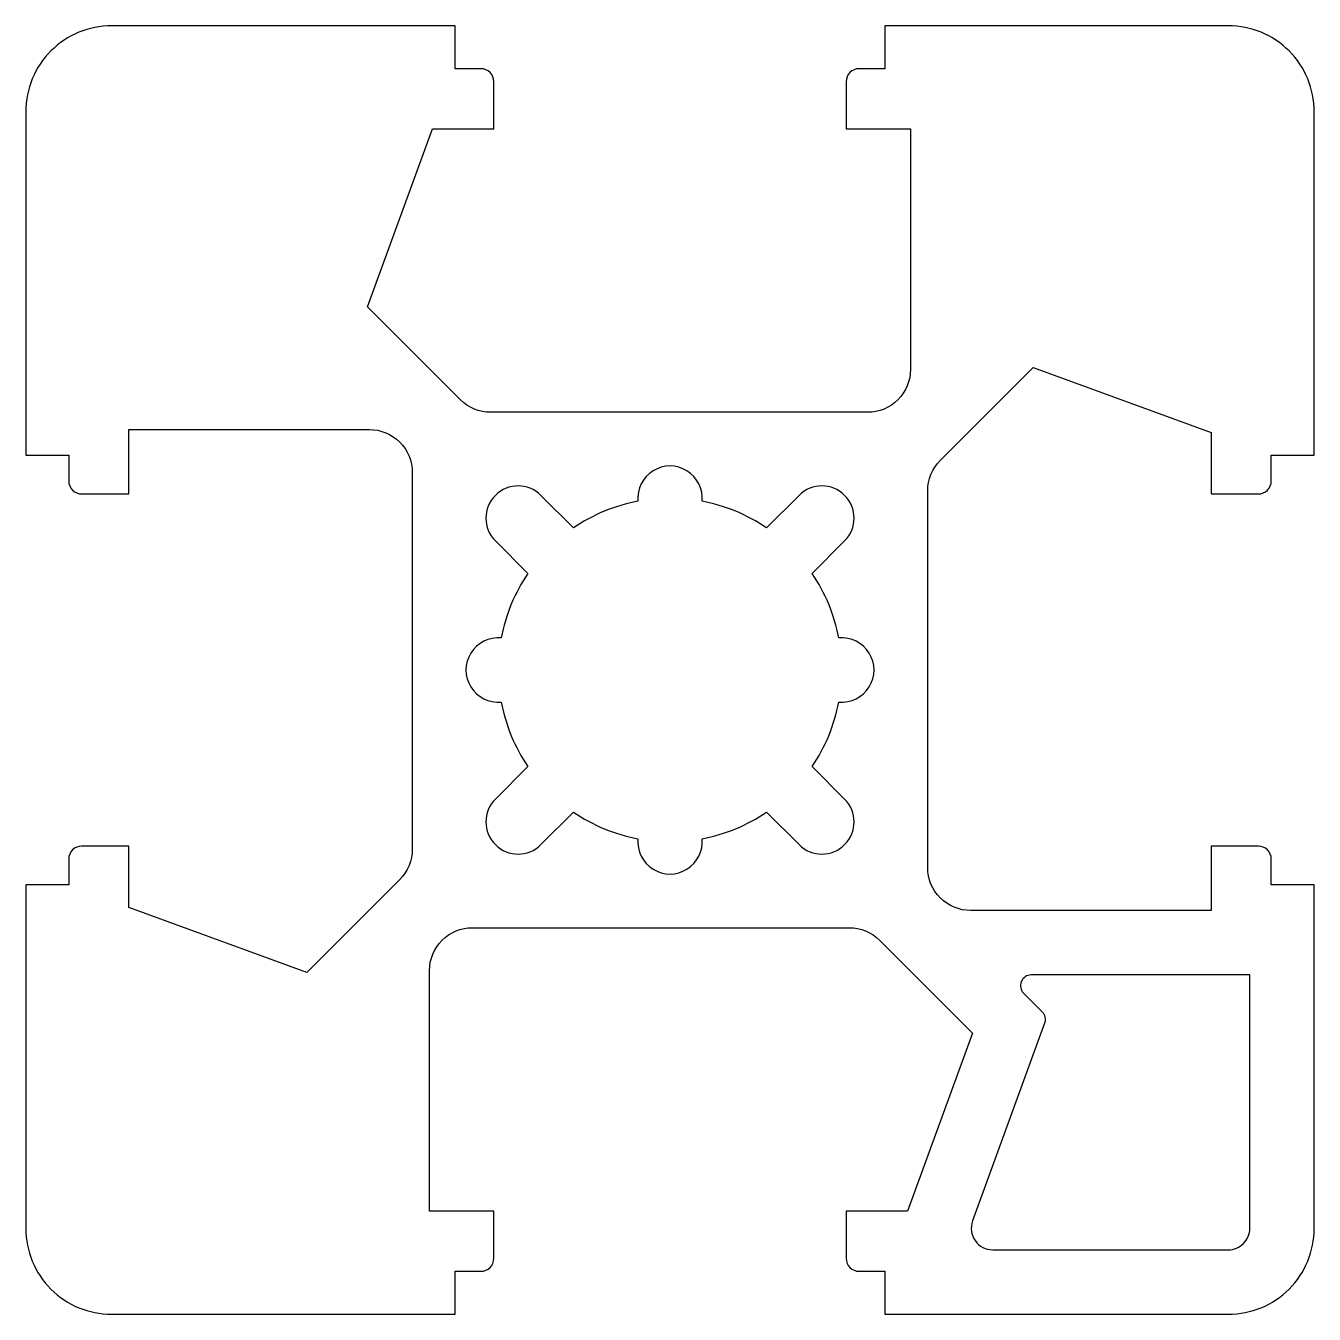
# Model space of a CAD drawing. Extents: x 369.2 to 399.2, y 204.2 to 234.2.
import ezdxf

# ---------------------------------------------------------------- set-up
doc = ezdxf.new("R2010")
doc.units = 0
doc.layers.get('0').update_dxf_attribs({"linetype": 'CONTINUOUS'})

msp = doc.modelspace()

# ---------------------------------------------------------------- linework, layer by layer
at = {"linetype": 'CONTINUOUS'}
for points in [[(391.245, 213.589, -0.414214), (390.245, 214.589), (390.245, 223.361, -0.198912), (390.538, 224.068), (392.699, 226.229), (396.845, 224.721), (396.845, 223.289), (397.945, 223.289, 0.414214), (398.245, 223.589), (398.245, 224.189), (399.245, 224.189), (399.245, 232.189, 0.414214), (397.245, 234.189), (389.245, 234.189), (389.245, 233.189), (388.645, 233.189, 0.414214), (388.345, 232.889), (388.345, 231.789), (389.845, 231.789), (389.845, 226.189, -0.414214), (388.845, 225.189), (380.073, 225.189, -0.198912), (379.366, 225.482), (377.205, 227.644), (378.714, 231.789), (380.145, 231.789), (380.145, 232.889, 0.414214), (379.845, 233.189), (379.245, 233.189), (379.245, 234.189), (371.245, 234.189, 0.414214), (369.245, 232.189), (369.245, 224.189), (370.245, 224.189), (370.245, 223.589, 0.414214), (370.545, 223.289), (371.645, 223.289), (371.645, 224.789), (377.245, 224.789, -0.414214), (378.245, 223.789), (378.245, 215.018, -0.198912), (377.952, 214.311), (375.79, 212.149), (371.645, 213.658), (371.645, 215.089), (370.545, 215.089, 0.414214), (370.245, 214.789), (370.245, 214.189), (369.245, 214.189), (369.245, 206.189, 0.414214), (371.245, 204.189), (379.245, 204.189), (379.245, 205.189), (379.845, 205.189, 0.414214), (380.145, 205.489), (380.145, 206.589), (378.645, 206.589), (378.645, 212.189, -0.414214), (379.645, 213.189), (388.417, 213.189, -0.198912), (389.124, 212.896), (391.285, 210.735), (389.776, 206.589), (388.345, 206.589), (388.345, 205.489, 0.414214), (388.645, 205.189), (389.245, 205.189), (389.245, 204.189), (397.245, 204.189, 0.414214), (399.245, 206.189), (399.245, 214.189), (398.245, 214.189), (398.245, 214.789, 0.414214), (397.945, 215.089), (396.845, 215.089), (396.845, 213.589)], [(388.175, 218.443, 1.098588), (388.175, 219.936, 0.102609), (387.554, 221.437), (388.311, 222.194, 1), (387.25, 223.255), (386.493, 222.498, 0.102609), (384.992, 223.119, 1.098588), (383.498, 223.119, 0.102609), (381.997, 222.498), (381.24, 223.255, 1), (380.179, 222.194), (380.936, 221.437, 0.102609), (380.315, 219.936, 1.098588), (380.315, 218.443, 0.102609), (380.936, 216.941), (380.179, 216.184, 1), (381.24, 215.123), (381.997, 215.881, 0.102609), (383.498, 215.26, 1.098588), (384.992, 215.26, 0.102609), (386.493, 215.881), (387.25, 215.123, 1), (388.311, 216.184), (387.554, 216.941, 0.102609)], [(392.479, 211.662), (392.909, 211.232, -0.291473), (392.967, 210.97), (391.289, 206.36, 0.520567), (391.759, 205.689), (397.245, 205.689, 0.414214), (397.745, 206.189), (397.745, 212.089), (392.656, 212.089, 0.668179)]]:
    msp.add_lwpolyline(points, format="xyb", close=True, dxfattribs=at)

doc.saveas('drawing.dxf')
